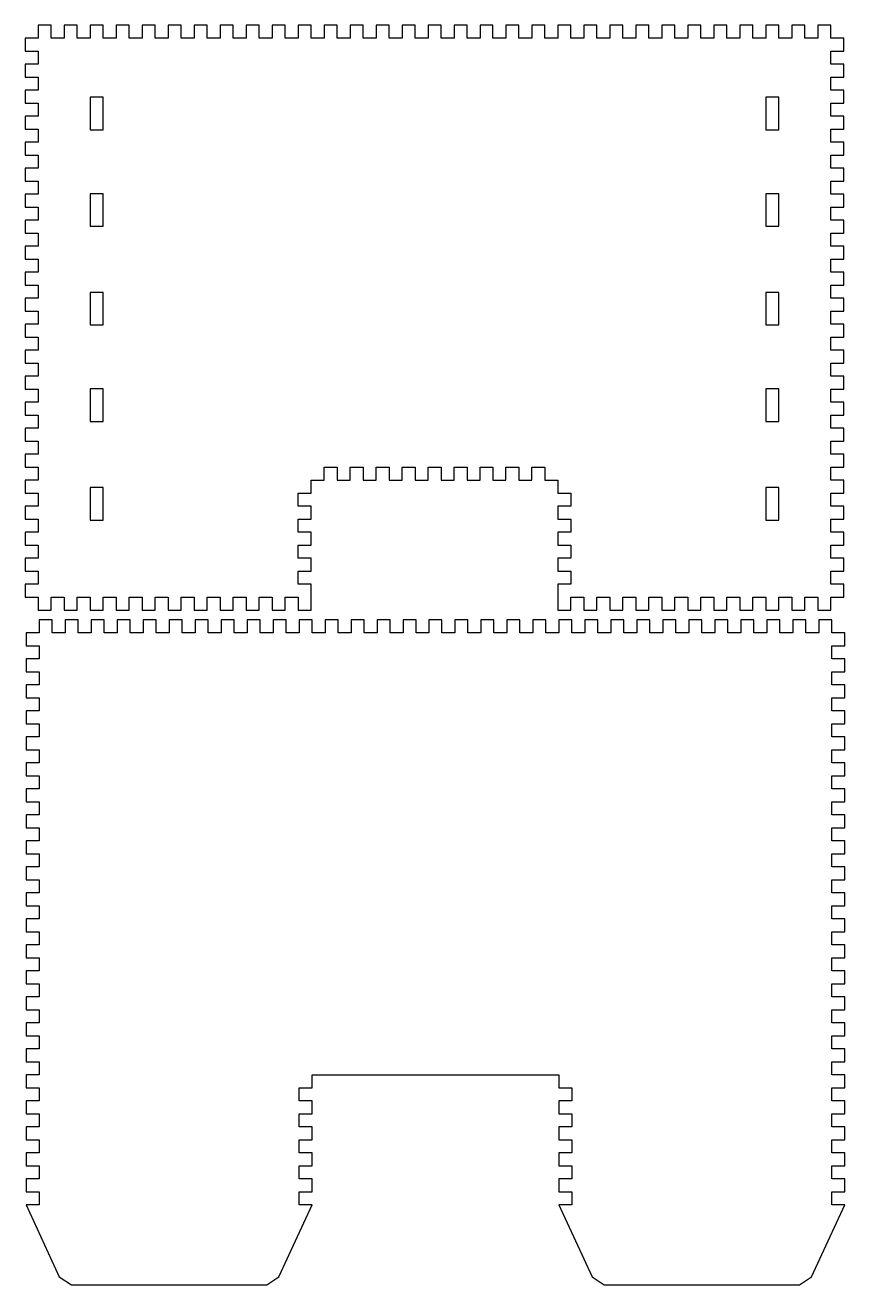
# Model space of a CAD drawing. Extents: x 3 to 797, y -421 to 397.
# Drawn here: x 3.2 to 255.5, y -415.5 to -27.9 of the extents above; entities that cross this region are included whole.
import ezdxf

# ---------------------------------------------------------------- set-up
doc = ezdxf.new("R2010")
doc.units = 0
doc.header["$MEASUREMENT"] = 0
doc.layers.add('PLAT', color=7, linetype='CONTINUOUS')

msp = doc.modelspace()

# ---------------------------------------------------------------- linework, layer by layer
at = {"layer": 'PLAT'}
for p, q in [((11.18, -27.95), (7.18, -27.95)), ((7.18, -27.95), (7.18, -31.95)), ((11.18, -31.95), (11.18, -27.95)), ((19.18, -27.95), (15.18, -27.95)), ((15.18, -27.95), (15.18, -31.95)), ((19.18, -31.95), (19.18, -27.95)), ((27.18, -27.95), (23.18, -27.95)), ((23.18, -27.95), (23.18, -31.95)), ((27.18, -31.95), (27.18, -27.95)), ((35.18, -27.95), (31.18, -27.95)), ((31.18, -27.95), (31.18, -31.95)), ((35.18, -31.95), (35.18, -27.95)), ((43.18, -27.95), (39.18, -27.95)), ((39.18, -27.95), (39.18, -31.95)), ((43.18, -31.95), (43.18, -27.95)), ((51.18, -27.95), (47.18, -27.95)), ((47.18, -27.95), (47.18, -31.95)), ((51.18, -31.95), (51.18, -27.95)), ((59.18, -27.95), (55.18, -27.95)), ((55.18, -27.95), (55.18, -31.95)), ((59.18, -31.95), (59.18, -27.95)), ((67.18, -27.95), (63.18, -27.95)), ((63.18, -27.95), (63.18, -31.95)), ((67.18, -31.95), (67.18, -27.95)), ((75.18, -27.95), (71.18, -27.95)), ((71.18, -27.95), (71.18, -31.95)), ((75.18, -31.95), (75.18, -27.95)), ((83.18, -27.95), (79.18, -27.95)), ((79.18, -27.95), (79.18, -31.95)), ((83.18, -31.95), (83.18, -27.95)), ((91.18, -27.95), (87.18, -27.95)), ((87.18, -27.95), (87.18, -31.95)), ((91.18, -31.95), (91.18, -27.95)), ((99.18, -27.95), (95.18, -27.95)), ((95.18, -27.95), (95.18, -31.95)), ((99.18, -31.95), (99.18, -27.95)), ((107.18, -27.95), (103.18, -27.95)), ((103.18, -27.95), (103.18, -31.95)), ((107.18, -31.95), (107.18, -27.95)), ((115.18, -27.95), (111.18, -27.95)), ((111.18, -27.95), (111.18, -31.95)), ((115.18, -31.95), (115.18, -27.95)), ((123.18, -27.95), (119.18, -27.95)), ((119.18, -27.95), (119.18, -31.95)), ((123.18, -31.95), (123.18, -27.95)), ((131.18, -27.95), (127.18, -27.95)), ((127.18, -27.95), (127.18, -31.95)), ((131.18, -31.95), (131.18, -27.95)), ((139.18, -27.95), (135.18, -27.95)), ((135.18, -27.95), (135.18, -31.95)), ((139.18, -31.95), (139.18, -27.95)), ((147.18, -27.95), (143.18, -27.95)), ((143.18, -27.95), (143.18, -31.95)), ((147.18, -31.95), (147.18, -27.95)), ((155.18, -27.95), (151.18, -27.95)), ((151.18, -27.95), (151.18, -31.95)), ((155.18, -31.95), (155.18, -27.95)), ((163.18, -27.95), (159.18, -27.95)), ((159.18, -27.95), (159.18, -31.95)), ((163.18, -31.95), (163.18, -27.95)), ((171.18, -27.95), (167.18, -27.95)), ((167.18, -27.95), (167.18, -31.95)), ((171.18, -31.95), (171.18, -27.95)), ((179.18, -27.95), (175.18, -27.95)), ((175.18, -27.95), (175.18, -31.95)), ((179.18, -31.95), (179.18, -27.95)), ((187.18, -27.95), (183.18, -27.95)), ((183.18, -27.95), (183.18, -31.95)), ((187.18, -31.95), (187.18, -27.95)), ((195.18, -27.95), (191.18, -27.95)), ((191.18, -27.95), (191.18, -31.95)), ((195.18, -31.95), (195.18, -27.95)), ((203.18, -27.95), (199.18, -27.95)), ((199.18, -27.95), (199.18, -31.95)), ((203.18, -31.95), (203.18, -27.95)), ((211.18, -27.95), (207.18, -27.95)), ((207.18, -27.95), (207.18, -31.95)), ((211.18, -31.95), (211.18, -27.95)), ((219.18, -27.95), (215.18, -27.95)), ((215.18, -27.95), (215.18, -31.95)), ((219.18, -31.95), (219.18, -27.95)), ((227.18, -27.95), (223.18, -27.95)), ((223.18, -27.95), (223.18, -31.95)), ((227.18, -31.95), (227.18, -27.95)), ((235.18, -27.95), (231.18, -27.95)), ((231.18, -27.95), (231.18, -31.95)), ((235.18, -31.95), (235.18, -27.95)), ((243.18, -27.95), (239.18, -27.95)), ((239.18, -27.95), (239.18, -31.95)), ((243.18, -31.95), (243.18, -27.95)), ((251.18, -27.95), (247.18, -27.95)), ((247.18, -27.95), (247.18, -31.95)), ((251.18, -31.95), (251.18, -27.95)), ((7.18, -31.95), (3.18, -31.95)), ((3.18, -31.95), (3.18, -35.95)), ((15.18, -31.95), (11.18, -31.95)), ((23.18, -31.95), (19.18, -31.95)), ((31.18, -31.95), (27.18, -31.95)), ((39.18, -31.95), (35.18, -31.95)), ((47.18, -31.95), (43.18, -31.95)), ((55.18, -31.95), (51.18, -31.95)), ((63.18, -31.95), (59.18, -31.95)), ((71.18, -31.95), (67.18, -31.95)), ((79.18, -31.95), (75.18, -31.95)), ((87.18, -31.95), (83.18, -31.95)), ((95.18, -31.95), (91.18, -31.95)), ((103.18, -31.95), (99.18, -31.95)), ((111.18, -31.95), (107.18, -31.95)), ((119.18, -31.95), (115.18, -31.95)), ((127.18, -31.95), (123.18, -31.95)), ((135.18, -31.95), (131.18, -31.95)), ((143.18, -31.95), (139.18, -31.95)), ((151.18, -31.95), (147.18, -31.95)), ((159.18, -31.95), (155.18, -31.95)), ((167.18, -31.95), (163.18, -31.95)), ((175.18, -31.95), (171.18, -31.95)), ((183.18, -31.95), (179.18, -31.95)), ((191.18, -31.95), (187.18, -31.95)), ((199.18, -31.95), (195.18, -31.95)), ((207.18, -31.95), (203.18, -31.95)), ((215.18, -31.95), (211.18, -31.95)), ((223.18, -31.95), (219.18, -31.95)), ((231.18, -31.95), (227.18, -31.95)), ((239.18, -31.95), (235.18, -31.95)), ((247.18, -31.95), (243.18, -31.95)), ((255.18, -31.95), (251.18, -31.95)), ((255.18, -35.95), (255.18, -31.95)), ((3.18, -35.95), (7.18, -35.95)), ((7.18, -35.95), (7.18, -39.95)), ((251.18, -39.95), (251.18, -35.95)), ((251.18, -35.95), (255.18, -35.95)), ((7.18, -39.95), (3.18, -39.95)), ((3.18, -39.95), (3.18, -43.95)), ((255.18, -39.95), (251.18, -39.95)), ((255.18, -43.95), (255.18, -39.95)), ((3.18, -43.95), (7.18, -43.95)), ((7.18, -43.95), (7.18, -47.95)), ((251.18, -47.95), (251.18, -43.95)), ((251.18, -43.95), (255.18, -43.95)), ((7.18, -47.95), (3.18, -47.95)), ((3.18, -47.95), (3.18, -51.95)), ((23.18, -50.12), (23.18, -60.12)), ((27.18, -50.12), (23.18, -50.12)), ((27.18, -60.12), (27.18, -50.12)), ((231.18, -50.12), (231.18, -60.12)), ((235.18, -50.12), (231.18, -50.12)), ((235.18, -60.12), (235.18, -50.12)), ((255.18, -47.95), (251.18, -47.95)), ((255.18, -51.95), (255.18, -47.95)), ((3.18, -51.95), (7.18, -51.95)), ((7.18, -51.95), (7.18, -55.95)), ((251.18, -55.95), (251.18, -51.95)), ((251.18, -51.95), (255.18, -51.95)), ((7.18, -55.95), (3.18, -55.95)), ((3.18, -55.95), (3.18, -59.95)), ((255.18, -55.95), (251.18, -55.95)), ((255.18, -59.95), (255.18, -55.95)), ((3.18, -59.95), (7.18, -59.95)), ((7.18, -59.95), (7.18, -63.95)), ((23.18, -60.12), (27.18, -60.12)), ((231.18, -60.12), (235.18, -60.12)), ((251.18, -63.95), (251.18, -59.95)), ((251.18, -59.95), (255.18, -59.95)), ((7.18, -63.95), (3.18, -63.95)), ((3.18, -63.95), (3.18, -67.95)), ((255.18, -63.95), (251.18, -63.95)), ((255.18, -67.95), (255.18, -63.95)), ((3.18, -67.95), (7.18, -67.95)), ((7.18, -67.95), (7.18, -71.95)), ((251.18, -71.95), (251.18, -67.95)), ((251.18, -67.95), (255.18, -67.95)), ((7.18, -71.95), (3.18, -71.95)), ((3.18, -71.95), (3.18, -75.95)), ((255.18, -71.95), (251.18, -71.95)), ((255.18, -75.95), (255.18, -71.95)), ((3.18, -75.95), (7.18, -75.95)), ((7.18, -75.95), (7.18, -79.95)), ((251.18, -79.95), (251.18, -75.95)), ((251.18, -75.95), (255.18, -75.95)), ((7.18, -79.95), (3.18, -79.95)), ((3.18, -79.95), (3.18, -83.95)), ((23.18, -79.81), (23.18, -89.81)), ((27.18, -79.81), (23.18, -79.81)), ((27.18, -89.81), (27.18, -79.81)), ((231.18, -79.81), (231.18, -89.81)), ((235.18, -79.81), (231.18, -79.81)), ((235.18, -89.81), (235.18, -79.81)), ((255.18, -79.95), (251.18, -79.95)), ((255.18, -83.95), (255.18, -79.95)), ((3.18, -83.95), (7.18, -83.95)), ((7.18, -83.95), (7.18, -87.95)), ((251.18, -87.95), (251.18, -83.95)), ((251.18, -83.95), (255.18, -83.95)), ((7.18, -87.95), (3.18, -87.95)), ((3.18, -87.95), (3.18, -91.95)), ((255.18, -87.95), (251.18, -87.95)), ((255.18, -91.95), (255.18, -87.95)), ((3.18, -91.95), (7.18, -91.95)), ((7.18, -91.95), (7.18, -95.95)), ((23.18, -89.81), (27.18, -89.81)), ((231.18, -89.81), (235.18, -89.81)), ((251.18, -95.95), (251.18, -91.95)), ((251.18, -91.95), (255.18, -91.95)), ((7.18, -95.95), (3.18, -95.95)), ((3.18, -95.95), (3.18, -99.95)), ((255.18, -95.95), (251.18, -95.95)), ((255.18, -99.95), (255.18, -95.95)), ((3.18, -99.95), (7.18, -99.95)), ((7.18, -99.95), (7.18, -103.95)), ((251.18, -103.95), (251.18, -99.95)), ((251.18, -99.95), (255.18, -99.95)), ((7.18, -103.95), (3.18, -103.95)), ((3.18, -103.95), (3.18, -107.95)), ((255.18, -103.95), (251.18, -103.95)), ((255.18, -107.95), (255.18, -103.95)), ((3.18, -107.95), (7.18, -107.95)), ((7.18, -107.95), (7.18, -111.95)), ((251.18, -111.95), (251.18, -107.95)), ((251.18, -107.95), (255.18, -107.95)), ((7.18, -111.95), (3.18, -111.95)), ((3.18, -111.95), (3.18, -115.95)), ((23.18, -110.17), (23.18, -120.17)), ((27.18, -110.17), (23.18, -110.17)), ((27.18, -120.17), (27.18, -110.17)), ((231.18, -110.17), (231.18, -120.17)), ((235.18, -110.17), (231.18, -110.17)), ((235.18, -120.17), (235.18, -110.17)), ((255.18, -111.95), (251.18, -111.95)), ((255.18, -115.95), (255.18, -111.95)), ((3.18, -115.95), (7.18, -115.95)), ((7.18, -115.95), (7.18, -119.95)), ((251.18, -119.95), (251.18, -115.95)), ((251.18, -115.95), (255.18, -115.95)), ((7.18, -119.95), (3.18, -119.95)), ((3.18, -119.95), (3.18, -123.95)), ((255.18, -119.95), (251.18, -119.95)), ((255.18, -123.95), (255.18, -119.95)), ((3.18, -123.95), (7.18, -123.95)), ((7.18, -123.95), (7.18, -127.95)), ((23.18, -120.17), (27.18, -120.17)), ((231.18, -120.17), (235.18, -120.17)), ((251.18, -127.95), (251.18, -123.95)), ((251.18, -123.95), (255.18, -123.95)), ((7.18, -127.95), (3.18, -127.95)), ((3.18, -127.95), (3.18, -131.95)), ((255.18, -127.95), (251.18, -127.95)), ((255.18, -131.95), (255.18, -127.95)), ((3.18, -131.95), (7.18, -131.95)), ((7.18, -131.95), (7.18, -135.95)), ((251.18, -135.95), (251.18, -131.95)), ((251.18, -131.95), (255.18, -131.95)), ((7.18, -135.95), (3.18, -135.95)), ((3.18, -135.95), (3.18, -139.95)), ((255.18, -135.95), (251.18, -135.95)), ((255.18, -139.95), (255.18, -135.95)), ((3.18, -139.95), (7.18, -139.95)), ((7.18, -139.95), (7.18, -143.95)), ((23.18, -139.86), (23.18, -149.86)), ((27.18, -139.86), (23.18, -139.86)), ((27.18, -149.86), (27.18, -139.86)), ((231.18, -139.86), (231.18, -149.86)), ((235.18, -139.86), (231.18, -139.86)), ((235.18, -149.86), (235.18, -139.86)), ((251.18, -143.95), (251.18, -139.95)), ((251.18, -139.95), (255.18, -139.95)), ((7.18, -143.95), (3.18, -143.95)), ((3.18, -143.95), (3.18, -147.95)), ((255.18, -143.95), (251.18, -143.95)), ((255.18, -147.95), (255.18, -143.95)), ((3.18, -147.95), (7.18, -147.95)), ((7.18, -147.95), (7.18, -151.95)), ((23.18, -149.86), (27.18, -149.86)), ((231.18, -149.86), (235.18, -149.86)), ((251.18, -151.95), (251.18, -147.95)), ((251.18, -147.95), (255.18, -147.95)), ((7.18, -151.95), (3.18, -151.95)), ((3.18, -151.95), (3.18, -155.95)), ((255.18, -151.95), (251.18, -151.95)), ((255.18, -155.95), (255.18, -151.95)), ((3.18, -155.95), (7.18, -155.95)), ((7.18, -155.95), (7.18, -159.95)), ((251.18, -159.95), (251.18, -155.95)), ((251.18, -155.95), (255.18, -155.95)), ((7.18, -159.95), (3.18, -159.95)), ((3.18, -159.95), (3.18, -163.95)), ((255.18, -159.95), (251.18, -159.95)), ((255.18, -163.95), (255.18, -159.95)), ((3.18, -163.95), (7.18, -163.95)), ((7.18, -163.95), (7.18, -167.95)), ((95.18, -167.95), (95.18, -163.95)), ((95.18, -163.95), (99.18, -163.95)), ((99.18, -163.95), (99.18, -167.95)), ((103.18, -167.95), (103.18, -163.95)), ((103.18, -163.95), (107.18, -163.95)), ((107.18, -163.95), (107.18, -167.95)), ((111.18, -167.95), (111.18, -163.95)), ((111.18, -163.95), (115.18, -163.95)), ((115.18, -163.95), (115.18, -167.95)), ((119.18, -167.95), (119.18, -163.95)), ((119.18, -163.95), (123.18, -163.95)), ((123.18, -163.95), (123.18, -167.95)), ((127.18, -167.95), (127.18, -163.95)), ((127.18, -163.95), (131.18, -163.95)), ((131.18, -163.95), (131.18, -167.95)), ((135.18, -167.95), (135.18, -163.95)), ((135.18, -163.95), (139.18, -163.95)), ((139.18, -163.95), (139.18, -167.95)), ((143.18, -167.95), (143.18, -163.95)), ((143.18, -163.95), (147.18, -163.95)), ((147.18, -163.95), (147.18, -167.95)), ((151.18, -167.95), (151.18, -163.95)), ((151.18, -163.95), (155.18, -163.95)), ((155.18, -163.95), (155.18, -167.95)), ((159.18, -167.95), (159.18, -163.95)), ((159.18, -163.95), (163.18, -163.95)), ((163.18, -163.95), (163.18, -167.95)), ((251.18, -167.95), (251.18, -163.95)), ((251.18, -163.95), (255.18, -163.95)), ((7.18, -167.95), (3.18, -167.95)), ((3.18, -167.95), (3.18, -171.95)), ((23.18, -170.22), (23.18, -180.22)), ((27.18, -170.22), (23.18, -170.22)), ((27.18, -180.22), (27.18, -170.22)), ((91.18, -171.95), (91.18, -167.95)), ((91.18, -167.95), (95.18, -167.95)), ((99.18, -167.95), (103.18, -167.95)), ((107.18, -167.95), (111.18, -167.95)), ((115.18, -167.95), (119.18, -167.95)), ((123.18, -167.95), (127.18, -167.95)), ((131.18, -167.95), (135.18, -167.95)), ((139.18, -167.95), (143.18, -167.95)), ((147.18, -167.95), (151.18, -167.95)), ((155.18, -167.95), (159.18, -167.95)), ((163.18, -167.95), (167.18, -167.95)), ((167.18, -167.95), (167.18, -171.95)), ((231.18, -170.22), (231.18, -180.22)), ((235.18, -170.22), (231.18, -170.22)), ((235.18, -180.22), (235.18, -170.22)), ((255.18, -167.95), (251.18, -167.95)), ((255.18, -171.95), (255.18, -167.95)), ((3.18, -171.95), (7.18, -171.95)), ((7.18, -171.95), (7.18, -175.95)), ((87.18, -175.95), (87.18, -171.95)), ((87.18, -171.95), (91.18, -171.95)), ((167.18, -171.95), (171.18, -171.95)), ((171.18, -171.95), (171.18, -175.95)), ((251.18, -175.95), (251.18, -171.95)), ((251.18, -171.95), (255.18, -171.95)), ((7.18, -175.95), (3.18, -175.95)), ((3.18, -175.95), (3.18, -179.95)), ((91.18, -175.95), (87.18, -175.95)), ((91.18, -179.95), (91.18, -175.95)), ((171.18, -175.95), (167.18, -175.95)), ((167.18, -175.95), (167.18, -179.95)), ((255.18, -175.95), (251.18, -175.95)), ((255.18, -179.95), (255.18, -175.95)), ((3.18, -179.95), (7.18, -179.95)), ((7.18, -179.95), (7.18, -183.95)), ((23.18, -180.22), (27.18, -180.22)), ((87.18, -183.95), (87.18, -179.95)), ((87.18, -179.95), (91.18, -179.95)), ((167.18, -179.95), (171.18, -179.95)), ((171.18, -179.95), (171.18, -183.95)), ((231.18, -180.22), (235.18, -180.22)), ((251.18, -183.95), (251.18, -179.95)), ((251.18, -179.95), (255.18, -179.95)), ((7.18, -183.95), (3.18, -183.95)), ((3.18, -183.95), (3.18, -187.95)), ((91.18, -183.95), (87.18, -183.95)), ((91.18, -187.95), (91.18, -183.95)), ((171.18, -183.95), (167.18, -183.95)), ((167.18, -183.95), (167.18, -187.95)), ((255.18, -183.95), (251.18, -183.95)), ((255.18, -187.95), (255.18, -183.95)), ((3.18, -187.95), (7.18, -187.95)), ((7.18, -187.95), (7.18, -191.95)), ((87.18, -191.95), (87.18, -187.95)), ((87.18, -187.95), (91.18, -187.95)), ((167.18, -187.95), (171.18, -187.95)), ((171.18, -187.95), (171.18, -191.95)), ((251.18, -191.95), (251.18, -187.95)), ((251.18, -187.95), (255.18, -187.95)), ((7.18, -191.95), (3.18, -191.95)), ((3.18, -191.95), (3.18, -195.95)), ((91.18, -191.95), (87.18, -191.95)), ((91.18, -195.95), (91.18, -191.95)), ((171.18, -191.95), (167.18, -191.95)), ((167.18, -191.95), (167.18, -195.95)), ((255.18, -191.95), (251.18, -191.95)), ((255.18, -195.95), (255.18, -191.95)), ((3.18, -195.95), (7.18, -195.95)), ((7.18, -195.95), (7.18, -199.95)), ((87.18, -199.95), (87.18, -195.95)), ((87.18, -195.95), (91.18, -195.95)), ((167.18, -195.95), (171.18, -195.95)), ((171.18, -195.95), (171.18, -199.95)), ((251.18, -199.89), (251.18, -195.95)), ((251.18, -195.95), (255.18, -195.95)), ((7.18, -199.95), (3.18, -199.95)), ((3.18, -199.95), (3.18, -203.95)), ((91.18, -199.95), (87.18, -199.95)), ((91.18, -207.95), (91.18, -199.95)), ((171.18, -199.95), (167.18, -199.95)), ((167.18, -199.95), (167.18, -207.95)), ((255.18, -199.95), (251.18, -199.89)), ((255.18, -203.95), (255.18, -199.95)), ((3.18, -203.95), (7.18, -203.95)), ((7.18, -203.95), (7.18, -207.95)), ((11.18, -207.95), (11.18, -203.95)), ((11.18, -203.95), (15.18, -203.95)), ((15.18, -203.95), (15.18, -207.95)), ((19.18, -207.95), (19.18, -203.95)), ((19.18, -203.95), (23.18, -203.95)), ((23.18, -203.95), (23.18, -207.95)), ((27.18, -207.95), (27.18, -203.95)), ((27.18, -203.95), (31.18, -203.95)), ((31.18, -203.95), (31.18, -207.95)), ((35.18, -207.95), (35.18, -203.95)), ((35.18, -203.95), (39.18, -203.95)), ((39.18, -203.95), (39.18, -207.95)), ((43.18, -207.95), (43.18, -203.95)), ((43.18, -203.95), (47.18, -203.95)), ((47.18, -203.95), (47.18, -207.95)), ((51.18, -207.95), (51.18, -203.95)), ((51.18, -203.95), (55.18, -203.95)), ((55.18, -203.95), (55.18, -207.95)), ((59.18, -207.95), (59.18, -203.95)), ((59.18, -203.95), (63.18, -203.95)), ((63.18, -203.95), (63.18, -207.95)), ((67.18, -207.95), (67.18, -203.95)), ((67.18, -203.95), (71.18, -203.95)), ((71.18, -203.95), (71.18, -207.95)), ((75.18, -207.95), (75.18, -203.95)), ((75.18, -203.95), (79.18, -203.95)), ((79.18, -203.95), (79.18, -207.95)), ((83.18, -207.95), (83.18, -203.95)), ((83.18, -203.95), (87.18, -203.95)), ((87.18, -203.95), (87.18, -207.95)), ((171.18, -207.95), (171.18, -203.95)), ((171.18, -203.95), (175.18, -203.95)), ((175.18, -203.95), (175.18, -207.95)), ((179.18, -207.95), (179.18, -203.95)), ((179.18, -203.95), (183.18, -203.95)), ((183.18, -203.95), (183.18, -207.95)), ((187.18, -207.95), (187.18, -203.95)), ((187.18, -203.95), (191.18, -203.95)), ((191.18, -203.95), (191.18, -207.95)), ((195.18, -207.95), (195.18, -203.95)), ((195.18, -203.95), (199.18, -203.95)), ((199.18, -203.95), (199.18, -207.95)), ((203.18, -207.95), (203.18, -203.95)), ((203.18, -203.95), (207.18, -203.95)), ((207.18, -203.95), (207.18, -207.95)), ((211.18, -207.95), (211.18, -203.95)), ((211.18, -203.95), (215.18, -203.95)), ((215.18, -203.95), (215.18, -207.95)), ((219.18, -207.95), (219.18, -203.95)), ((219.18, -203.95), (223.18, -203.95)), ((223.18, -203.95), (223.18, -207.95)), ((227.18, -207.95), (227.18, -203.95)), ((227.18, -203.95), (231.18, -203.95)), ((231.18, -203.95), (231.18, -207.95)), ((235.18, -207.95), (235.18, -203.95)), ((235.18, -203.95), (239.18, -203.95)), ((239.18, -203.95), (239.18, -207.95)), ((243.18, -207.95), (243.18, -203.95)), ((243.18, -203.95), (247.18, -203.95)), ((247.18, -203.95), (247.18, -207.95)), ((251.18, -207.95), (251.18, -203.95)), ((251.18, -203.95), (255.18, -203.95)), ((7.18, -207.95), (11.18, -207.95)), ((15.18, -207.95), (19.18, -207.95)), ((23.18, -207.95), (27.18, -207.95)), ((31.18, -207.95), (35.18, -207.95)), ((39.18, -207.95), (43.18, -207.95)), ((47.18, -207.95), (51.18, -207.95)), ((55.18, -207.95), (59.18, -207.95)), ((63.18, -207.95), (67.18, -207.95)), ((71.18, -207.95), (75.18, -207.95)), ((79.18, -207.95), (83.18, -207.95)), ((87.18, -207.95), (91.18, -207.95)), ((167.18, -207.95), (171.18, -207.95)), ((175.18, -207.95), (179.18, -207.95)), ((183.18, -207.95), (187.18, -207.95)), ((191.18, -207.95), (195.18, -207.95)), ((199.18, -207.95), (203.18, -207.95)), ((207.18, -207.95), (211.18, -207.95)), ((215.18, -207.95), (219.18, -207.95)), ((223.18, -207.95), (227.18, -207.95)), ((231.18, -207.95), (235.18, -207.95)), ((239.18, -207.95), (243.18, -207.95)), ((247.18, -207.95), (251.18, -207.95)), ((11.48, -210.87), (7.48, -210.87)), ((7.48, -210.87), (7.48, -214.87)), ((11.48, -214.87), (11.48, -210.87)), ((19.48, -210.87), (15.48, -210.87)), ((15.48, -210.87), (15.48, -214.87)), ((19.48, -214.87), (19.48, -210.87)), ((27.48, -210.87), (23.48, -210.87)), ((23.48, -210.87), (23.48, -214.87)), ((27.48, -214.87), (27.48, -210.87)), ((35.48, -210.87), (31.48, -210.87)), ((31.48, -210.87), (31.48, -214.87)), ((35.48, -214.87), (35.48, -210.87)), ((43.48, -210.87), (39.48, -210.87)), ((39.48, -210.87), (39.48, -214.87)), ((43.48, -214.87), (43.48, -210.87)), ((51.48, -210.87), (47.48, -210.87)), ((47.48, -210.87), (47.48, -214.87)), ((51.48, -214.87), (51.48, -210.87)), ((59.48, -210.87), (55.48, -210.87)), ((55.48, -210.87), (55.48, -214.87)), ((59.48, -214.87), (59.48, -210.87)), ((67.48, -210.87), (63.48, -210.87)), ((63.48, -210.87), (63.48, -214.87)), ((67.48, -214.87), (67.48, -210.87)), ((75.48, -210.87), (71.48, -210.87)), ((71.48, -210.87), (71.48, -214.87)), ((75.48, -214.87), (75.48, -210.87)), ((83.48, -210.87), (79.48, -210.87)), ((79.48, -210.87), (79.48, -214.87)), ((83.48, -214.87), (83.48, -210.87)), ((91.48, -210.87), (87.48, -210.87)), ((87.48, -210.87), (87.48, -214.87)), ((91.48, -214.87), (91.48, -210.87)), ((99.48, -210.87), (95.48, -210.87)), ((95.48, -210.87), (95.48, -214.87)), ((99.48, -214.87), (99.48, -210.87)), ((107.48, -210.87), (103.48, -210.87)), ((103.48, -210.87), (103.48, -214.87)), ((107.48, -214.87), (107.48, -210.87)), ((115.48, -210.87), (111.48, -210.87)), ((111.48, -210.87), (111.48, -214.87)), ((115.48, -214.87), (115.48, -210.87)), ((123.48, -210.87), (119.48, -210.87)), ((119.48, -210.87), (119.48, -214.87)), ((123.48, -214.87), (123.48, -210.87)), ((131.48, -210.87), (127.48, -210.87)), ((127.48, -210.87), (127.48, -214.87)), ((131.48, -214.87), (131.48, -210.87)), ((139.48, -210.87), (135.48, -210.87)), ((135.48, -210.87), (135.48, -214.87)), ((139.48, -214.87), (139.48, -210.87)), ((147.48, -210.87), (143.48, -210.87)), ((143.48, -210.87), (143.48, -214.87)), ((147.48, -214.87), (147.48, -210.87)), ((155.48, -210.87), (151.48, -210.87)), ((151.48, -210.87), (151.48, -214.87)), ((155.48, -214.87), (155.48, -210.87)), ((163.48, -210.87), (159.48, -210.87)), ((159.48, -210.87), (159.48, -214.87)), ((163.48, -214.87), (163.48, -210.87)), ((171.48, -210.87), (167.48, -210.87)), ((167.48, -210.87), (167.48, -214.87)), ((171.48, -214.87), (171.48, -210.87)), ((179.48, -210.87), (175.48, -210.87)), ((175.48, -210.87), (175.48, -214.87)), ((179.48, -214.87), (179.48, -210.87)), ((187.48, -210.87), (183.48, -210.87)), ((183.48, -210.87), (183.48, -214.87)), ((187.48, -214.87), (187.48, -210.87)), ((195.48, -210.87), (191.48, -210.87)), ((191.48, -210.87), (191.48, -214.87)), ((195.48, -214.87), (195.48, -210.87)), ((203.48, -210.87), (199.48, -210.87)), ((199.48, -210.87), (199.48, -214.87)), ((203.48, -214.87), (203.48, -210.87)), ((211.48, -210.87), (207.48, -210.87)), ((207.48, -210.87), (207.48, -214.87)), ((211.48, -214.87), (211.48, -210.87)), ((219.48, -210.87), (215.48, -210.87)), ((215.48, -210.87), (215.48, -214.87)), ((219.48, -214.87), (219.48, -210.87)), ((227.48, -210.87), (223.48, -210.87)), ((223.48, -210.87), (223.48, -214.87)), ((227.48, -214.87), (227.48, -210.87)), ((235.48, -210.87), (231.48, -210.87)), ((231.48, -210.87), (231.48, -214.87)), ((235.48, -214.87), (235.48, -210.87)), ((243.48, -210.87), (239.48, -210.87)), ((239.48, -210.87), (239.48, -214.87)), ((243.48, -214.87), (243.48, -210.87)), ((251.48, -210.87), (247.48, -210.87)), ((247.48, -210.87), (247.48, -214.87)), ((251.48, -214.87), (251.48, -210.87)), ((7.48, -214.87), (3.48, -214.87)), ((3.48, -214.87), (3.48, -218.87)), ((15.48, -214.87), (11.48, -214.87)), ((23.48, -214.87), (19.48, -214.87)), ((31.48, -214.87), (27.48, -214.87)), ((39.48, -214.87), (35.48, -214.87)), ((47.48, -214.87), (43.48, -214.87)), ((55.48, -214.87), (51.48, -214.87)), ((63.48, -214.87), (59.48, -214.87)), ((71.48, -214.87), (67.48, -214.87)), ((79.48, -214.87), (75.48, -214.87)), ((87.48, -214.87), (83.48, -214.87)), ((95.48, -214.87), (91.48, -214.87)), ((103.48, -214.87), (99.48, -214.87)), ((111.48, -214.87), (107.48, -214.87)), ((119.48, -214.87), (115.48, -214.87)), ((127.48, -214.87), (123.48, -214.87)), ((135.48, -214.87), (131.48, -214.87)), ((143.48, -214.87), (139.48, -214.87)), ((151.48, -214.87), (147.48, -214.87)), ((159.48, -214.87), (155.48, -214.87)), ((167.48, -214.87), (163.48, -214.87)), ((175.48, -214.87), (171.48, -214.87)), ((183.48, -214.87), (179.48, -214.87)), ((191.48, -214.87), (187.48, -214.87)), ((199.48, -214.87), (195.48, -214.87)), ((207.48, -214.87), (203.48, -214.87)), ((215.48, -214.87), (211.48, -214.87)), ((223.48, -214.87), (219.48, -214.87)), ((231.48, -214.87), (227.48, -214.87)), ((239.48, -214.87), (235.48, -214.87)), ((247.48, -214.87), (243.48, -214.87)), ((255.48, -214.87), (251.48, -214.87)), ((255.48, -218.87), (255.48, -214.87)), ((3.48, -218.87), (7.48, -218.87)), ((7.48, -218.87), (7.48, -222.87)), ((251.48, -222.87), (251.48, -218.87)), ((251.48, -218.87), (255.48, -218.87)), ((7.48, -222.87), (3.48, -222.87)), ((3.48, -222.87), (3.48, -226.87)), ((255.48, -222.87), (251.48, -222.87)), ((255.48, -226.87), (255.48, -222.87)), ((3.48, -226.87), (7.48, -226.87)), ((7.48, -226.87), (7.48, -230.87)), ((251.48, -230.87), (251.48, -226.87)), ((251.48, -226.87), (255.48, -226.87)), ((7.48, -230.87), (3.48, -230.87)), ((3.48, -230.87), (3.48, -234.87)), ((255.48, -230.87), (251.48, -230.87)), ((255.48, -234.87), (255.48, -230.87)), ((3.48, -234.87), (7.48, -234.87)), ((7.48, -234.87), (7.48, -238.87)), ((251.48, -238.87), (251.48, -234.87)), ((251.48, -234.87), (255.48, -234.87)), ((7.48, -238.87), (3.48, -238.87)), ((3.48, -238.87), (3.48, -242.87)), ((255.48, -238.87), (251.48, -238.87)), ((255.48, -242.87), (255.48, -238.87)), ((3.48, -242.87), (7.48, -242.87)), ((7.48, -242.87), (7.48, -246.87)), ((251.48, -246.87), (251.48, -242.87)), ((251.48, -242.87), (255.48, -242.87)), ((7.48, -246.87), (3.48, -246.87)), ((3.48, -246.87), (3.48, -250.87)), ((255.48, -246.87), (251.48, -246.87)), ((255.48, -250.87), (255.48, -246.87)), ((3.48, -250.87), (7.48, -250.87)), ((7.48, -250.87), (7.48, -254.87)), ((251.48, -254.87), (251.48, -250.87)), ((251.48, -250.87), (255.48, -250.87)), ((7.48, -254.87), (3.48, -254.87)), ((3.48, -254.87), (3.48, -258.87)), ((255.48, -254.87), (251.48, -254.87)), ((255.48, -258.87), (255.48, -254.87)), ((3.48, -258.87), (7.48, -258.87)), ((7.48, -258.87), (7.48, -262.87)), ((251.48, -262.87), (251.48, -258.87)), ((251.48, -258.87), (255.48, -258.87)), ((7.48, -262.87), (3.48, -262.87)), ((3.48, -262.87), (3.48, -266.87)), ((255.48, -262.87), (251.48, -262.87)), ((255.48, -266.87), (255.48, -262.87)), ((3.48, -266.87), (7.48, -266.87)), ((7.48, -266.87), (7.48, -270.87)), ((251.48, -270.87), (251.48, -266.87)), ((251.48, -266.87), (255.48, -266.87)), ((7.48, -270.87), (3.48, -270.87)), ((3.48, -270.87), (3.48, -274.87)), ((255.48, -270.87), (251.48, -270.87)), ((255.48, -274.87), (255.48, -270.87)), ((3.48, -274.87), (7.48, -274.87)), ((7.48, -274.87), (7.48, -278.87)), ((251.48, -278.87), (251.48, -274.87)), ((251.48, -274.87), (255.48, -274.87)), ((7.48, -278.87), (3.48, -278.87)), ((3.48, -278.87), (3.48, -282.87)), ((255.48, -278.87), (251.48, -278.87)), ((255.48, -282.87), (255.48, -278.87)), ((3.48, -282.87), (7.48, -282.87)), ((7.48, -282.87), (7.48, -286.87)), ((251.48, -286.87), (251.48, -282.87)), ((251.48, -282.87), (255.48, -282.87)), ((7.48, -286.87), (3.48, -286.87)), ((3.48, -286.87), (3.48, -290.87)), ((255.48, -286.87), (251.48, -286.87)), ((255.48, -290.87), (255.48, -286.87)), ((3.48, -290.87), (7.48, -290.87)), ((7.48, -290.87), (7.48, -294.87)), ((251.48, -294.87), (251.48, -290.87)), ((251.48, -290.87), (255.48, -290.87)), ((7.48, -294.87), (3.48, -294.87)), ((3.48, -294.87), (3.48, -298.87)), ((255.48, -294.87), (251.48, -294.87)), ((255.48, -298.87), (255.48, -294.87)), ((3.48, -298.87), (7.48, -298.87)), ((7.48, -298.87), (7.48, -302.87)), ((251.48, -302.87), (251.48, -298.87)), ((251.48, -298.87), (255.48, -298.87)), ((7.48, -302.87), (3.48, -302.87)), ((3.48, -302.87), (3.48, -306.87)), ((255.48, -302.87), (251.48, -302.87)), ((255.48, -306.87), (255.48, -302.87)), ((3.48, -306.87), (7.48, -306.87)), ((7.48, -306.87), (7.48, -310.87)), ((251.48, -310.87), (251.48, -306.87)), ((251.48, -306.87), (255.48, -306.87)), ((7.48, -310.87), (3.48, -310.87)), ((3.48, -310.87), (3.48, -314.87)), ((255.48, -310.87), (251.48, -310.87)), ((255.48, -314.87), (255.48, -310.87)), ((3.48, -314.87), (7.48, -314.87)), ((7.48, -314.87), (7.48, -318.87)), ((251.48, -318.87), (251.48, -314.87)), ((251.48, -314.87), (255.48, -314.87)), ((7.48, -318.87), (3.48, -318.87)), ((3.48, -318.87), (3.48, -322.87)), ((255.48, -318.87), (251.48, -318.87)), ((255.48, -322.87), (255.48, -318.87)), ((3.48, -322.87), (7.48, -322.87)), ((7.48, -322.87), (7.48, -326.87)), ((251.48, -326.87), (251.48, -322.87)), ((251.48, -322.87), (255.48, -322.87)), ((7.48, -326.87), (3.48, -326.87)), ((3.48, -326.87), (3.48, -330.87)), ((255.48, -326.87), (251.48, -326.87)), ((255.48, -330.87), (255.48, -326.87)), ((3.48, -330.87), (7.48, -330.87)), ((7.48, -330.87), (7.48, -334.87)), ((251.48, -334.87), (251.48, -330.87)), ((251.48, -330.87), (255.48, -330.87)), ((7.48, -334.87), (3.48, -334.87)), ((3.48, -334.87), (3.48, -338.87)), ((255.48, -334.87), (251.48, -334.87)), ((255.48, -338.87), (255.48, -334.87)), ((3.48, -338.87), (7.48, -338.87)), ((7.48, -338.87), (7.48, -342.87)), ((251.48, -342.87), (251.48, -338.87)), ((251.48, -338.87), (255.48, -338.87)), ((7.48, -342.87), (3.48, -342.87)), ((3.48, -342.87), (3.48, -346.87)), ((255.48, -342.87), (251.48, -342.87)), ((255.48, -346.87), (255.48, -342.87)), ((3.48, -346.87), (7.48, -346.87)), ((7.48, -346.87), (7.48, -350.87)), ((251.48, -350.87), (251.48, -346.87)), ((251.48, -346.87), (255.48, -346.87)), ((7.48, -350.87), (3.48, -350.87)), ((3.48, -350.87), (3.48, -354.87)), ((91.48, -354.87), (91.48, -350.87)), ((91.48, -350.87), (95.48, -350.87)), ((95.48, -350.87), (99.48, -350.87)), ((99.48, -350.87), (103.48, -350.87)), ((103.48, -350.87), (107.48, -350.87)), ((107.48, -350.87), (111.48, -350.87)), ((111.48, -350.87), (115.48, -350.87)), ((115.48, -350.87), (119.48, -350.87)), ((119.48, -350.87), (123.48, -350.87)), ((123.48, -350.87), (127.48, -350.87)), ((127.48, -350.87), (131.48, -350.87)), ((131.48, -350.87), (135.48, -350.87)), ((135.48, -350.87), (139.48, -350.87)), ((139.48, -350.87), (143.48, -350.87)), ((143.48, -350.87), (147.48, -350.87)), ((147.48, -350.87), (151.48, -350.87)), ((151.48, -350.87), (155.48, -350.87)), ((155.48, -350.87), (159.48, -350.87)), ((159.48, -350.87), (163.48, -350.87)), ((163.48, -350.87), (167.48, -350.87)), ((167.48, -350.87), (167.48, -354.87)), ((255.48, -350.87), (251.48, -350.87)), ((255.48, -354.87), (255.48, -350.87)), ((3.48, -354.87), (7.48, -354.87)), ((7.48, -354.87), (7.48, -358.87)), ((87.48, -358.87), (87.48, -354.87)), ((87.48, -354.87), (91.48, -354.87)), ((167.48, -354.87), (171.48, -354.87)), ((171.48, -354.87), (171.48, -358.87)), ((251.48, -358.87), (251.48, -354.87)), ((251.48, -354.87), (255.48, -354.87)), ((7.48, -358.87), (3.48, -358.87)), ((3.48, -358.87), (3.48, -362.87)), ((91.48, -358.87), (87.48, -358.87)), ((91.48, -362.87), (91.48, -358.87)), ((171.48, -358.87), (167.48, -358.87)), ((167.48, -358.87), (167.48, -362.87)), ((255.48, -358.87), (251.48, -358.87)), ((255.48, -362.87), (255.48, -358.87)), ((3.48, -362.87), (7.48, -362.87)), ((7.48, -362.87), (7.48, -366.87)), ((87.48, -366.87), (87.48, -362.87)), ((87.48, -362.87), (91.48, -362.87)), ((167.48, -362.87), (171.48, -362.87)), ((171.48, -362.87), (171.48, -366.87)), ((251.48, -366.87), (251.48, -362.87)), ((251.48, -362.87), (255.48, -362.87)), ((7.48, -366.87), (3.48, -366.87)), ((3.48, -366.87), (3.48, -370.87)), ((91.48, -366.87), (87.48, -366.87)), ((91.48, -370.87), (91.48, -366.87)), ((171.48, -366.87), (167.48, -366.87)), ((167.48, -366.87), (167.48, -370.87)), ((255.48, -366.87), (251.48, -366.87)), ((255.48, -370.87), (255.48, -366.87)), ((3.48, -370.87), (7.48, -370.87)), ((7.48, -370.87), (7.48, -374.87)), ((87.48, -374.87), (87.48, -370.87)), ((87.48, -370.87), (91.48, -370.87)), ((167.48, -370.87), (171.48, -370.87)), ((171.48, -370.87), (171.48, -374.87)), ((251.48, -374.87), (251.48, -370.87)), ((251.48, -370.87), (255.48, -370.87)), ((7.48, -374.87), (3.48, -374.87)), ((3.48, -374.87), (3.48, -378.87)), ((91.48, -374.87), (87.48, -374.87)), ((91.48, -378.87), (91.48, -374.87)), ((171.48, -374.87), (167.48, -374.87)), ((167.48, -374.87), (167.48, -378.87)), ((255.48, -374.87), (251.48, -374.87)), ((255.48, -378.87), (255.48, -374.87)), ((3.48, -378.87), (7.48, -378.87)), ((7.48, -378.87), (7.48, -382.87)), ((87.48, -382.87), (87.48, -378.87)), ((87.48, -378.87), (91.48, -378.87)), ((167.48, -378.87), (171.48, -378.87)), ((171.48, -378.87), (171.48, -382.87)), ((251.48, -382.81), (251.48, -378.87)), ((251.48, -378.87), (255.48, -378.87)), ((7.48, -382.87), (3.48, -382.87)), ((3.48, -382.87), (3.48, -386.87)), ((91.48, -382.87), (87.48, -382.87)), ((91.47, -386.87), (91.48, -382.87)), ((171.48, -382.87), (167.48, -382.87)), ((167.48, -382.87), (167.48, -386.87)), ((255.48, -382.87), (251.48, -382.81)), ((255.48, -386.87), (255.48, -382.87)), ((3.48, -386.87), (7.48, -386.87)), ((7.48, -386.87), (7.48, -390.87)), ((87.48, -390.87), (87.47, -386.87)), ((87.47, -386.87), (91.47, -386.87)), ((167.48, -386.87), (171.48, -386.88)), ((171.48, -386.88), (171.48, -390.87)), ((251.48, -390.87), (251.48, -386.87)), ((251.48, -386.87), (255.48, -386.87)), ((7.48, -390.87), (3.48, -390.87)), ((3.48, -390.87), (13.69, -412.95)), ((81.26, -412.95), (91.48, -390.87)), ((91.48, -390.87), (87.48, -390.87)), ((171.48, -390.87), (167.48, -390.87)), ((167.48, -390.87), (177.69, -412.95)), ((245.26, -412.95), (255.48, -390.87)), ((255.48, -390.87), (251.48, -390.87)), ((13.69, -412.95), (17.4, -415.45)), ((77.55, -415.45), (81.26, -412.95)), ((177.69, -412.95), (181.4, -415.45)), ((241.55, -415.45), (245.26, -412.95)), ((17.4, -415.45), (77.55, -415.45)), ((181.4, -415.45), (241.55, -415.45))]:
    msp.add_line(p, q, dxfattribs=at)

doc.saveas('drawing.dxf')
